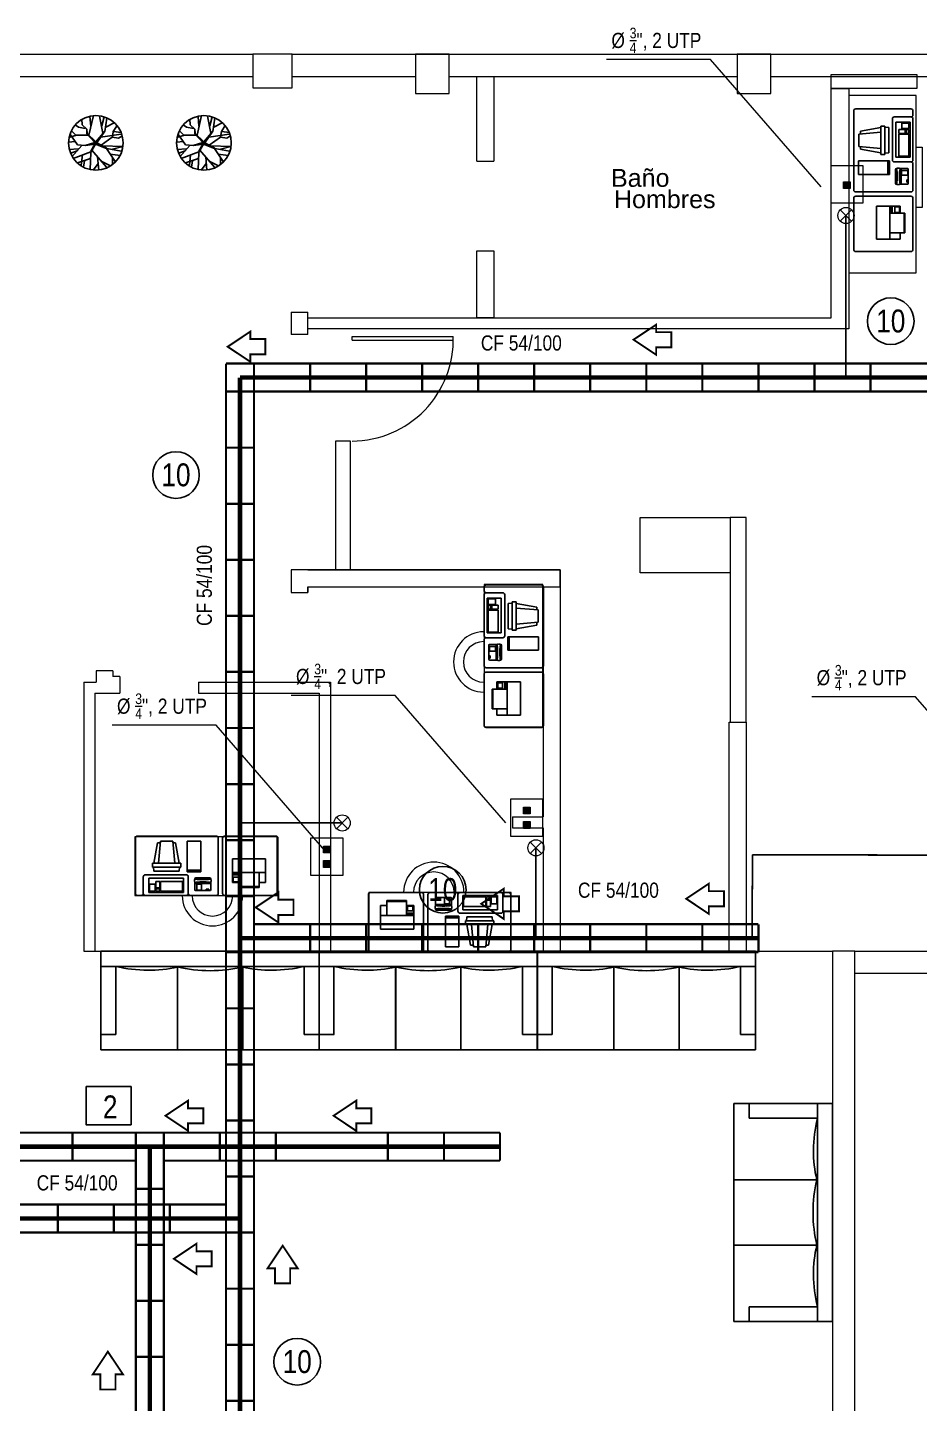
# Model space of a CAD drawing. Header units: millimetres. Extents: x 0 to 99.3, y 0 to 70.2.
# Drawn here: x 63.77 to 71.73, y 20.83 to 33.1 of the extents above; entities that cross this region are included whole.
import ezdxf

# ---------------------------------------------------------------- set-up
doc = ezdxf.new("R2010")
doc.units = ezdxf.units.MM
doc.linetypes.add('DASHED', pattern=[0.75, 0.5, -0.25])
doc.linetypes.add('DOT2', pattern=[0.125, 0, -0.125])
for name, color, linetype in [('9__9', 9, 'Continuous'), ('A-FURN-1', 7, 'Continuous'), ('TRACO01', 7, 'Continuous'), ('TRACO02', 255, 'Continuous')]:
    doc.layers.add(name, color=color, linetype=linetype)
for name, color, linetype, lineweight in [('ARQUITECTÓNICO', 152, 'Continuous', 0), ('INST. VOZ Y DATOS', 40, 'Continuous', 0), ('TEXTOS INST. VOZ Y DATOS', 1, 'Continuous', 0)]:
    doc.layers.add(name, color=color, linetype=linetype, lineweight=lineweight)
doc.styles.add('75', font='ARIALN.TTF', dxfattribs={"height": 0.135})
doc.styles.add('PANROMAN', font='arial.ttf', dxfattribs={"height": 0.4})

# ---------------------------------------------------------------- blocks, each defined once
blk = doc.blocks.new('A$C12894DB4')
at = {"layer": 'TRACO01', "color": 0}
for p, q in [((9.91, 5.66), (9.91, 5.26)), ((11.31, 5.66), (9.91, 5.66)), ((11.31, 5.46), (9.91, 5.46)), ((11.31, 5.26), (9.91, 5.26)), ((11.31, 4.66), (9.91, 4.66)), ((9.91, 4.66), (9.91, 3.46)), ((11.31, 5.66), (11.31, 5.26)), ((11.31, 4.66), (11.31, 3.46)), ((17.03, 4.24), (17.03, 4.14)), ((20.83, 4.44), (17.23, 4.44)), ((18.23, 4.2), (18.23, 4.05)), ((19.83, 4.2), (19.83, 4.05)), ((21.03, 4.24), (21.03, 4.13)), ((24.13, 3.58), (29.73, 3.58)), ((24.13, 3.58), (24.13, 1.08)), ((29.73, 3.58), (29.73, 1.08)), ((29.93, 3.58), (29.93, 1.98)), ((29.93, 3.58), (30.93, 3.58)), ((30.93, 3.58), (30.93, 1.98)), ((9.71, 2.26), (4.71, 2.26)), ((11.31, 3.46), (9.91, 3.46)), ((17.03, 3.36), (17.03, 1.44)), ((20.83, 3.04), (17.23, 3.04)), ((20.83, 1.24), (17.23, 1.24)), ((17.53, 1.57), (17.53, 1.37)), ((18.13, 1.57), (17.53, 1.57)), ((18.13, 1.37), (17.53, 1.37)), ((18.13, 1.57), (18.13, 1.37)), ((18.23, 3.43), (18.23, 3.28)), ((19.33, 2.91), (19.33, 1.37)), ((19.33, 2.91), (20.53, 2.91)), ((19.33, 1.37), (20.53, 1.37)), ((19.83, 3.43), (19.83, 3.28)), ((20.53, 2.91), (20.53, 1.37)), ((21.03, 3.36), (21.03, 1.44)), ((24.13, 1.08), (29.73, 1.08)), ((29.93, 1.98), (30.93, 1.98)), ((29.93, 1.68), (29.93, 1.08)), ((29.93, 1.68), (30.93, 1.68)), ((29.93, 1.08), (30.93, 1.08)), ((30.93, 1.68), (30.93, 1.08)), ((31.13, 2.88), (31.13, 1.08)), ((31.13, 2.88), (32.53, 2.88)), ((31.13, 1.08), (32.53, 1.08)), ((32.53, 2.88), (32.53, 1.08))]:
    blk.add_line(p, q, dxfattribs=at)
for centre, radius, start, end in [((18.18, 3.74), 1.25, 166.0825, 180), ((18.18, 3.74), 1.25, 180, 191.2958), ((17.19, 3.54), 0.24, 191.2958, 283.3617), ((17.16, 3.98), 0.2, 70.2489, 166.4245), ((17.23, 4.24), 0.2, 90, 180), ((18.07, 7.64), 3.57, 256.1032, 263.8325), ((18.64, 12.93), 8.89, 263.8325, 267.4371), ((17.99, 4.2), 0.24, 0, 90), ((19.03, 21.61), 17.58, 267.4371, 270), ((19.03, 21.61), 17.58, 270, 272.5629), ((19.42, 12.93), 8.89, 272.5629, 276.1675), ((20.07, 4.2), 0.24, 90, 180), ((19.99, 7.64), 3.57, 276.1675, 283.8968), ((20.87, 3.54), 0.24, 256.6383, 358.4297), ((20.83, 4.24), 0.2, 0, 90), ((20.9, 3.98), 0.2, 9.5352, 104.6502), ((20.4, 3.82), 0.72, 9.4076, 17.8024), ((19.88, 3.74), 1.25, 0, 9.4076), ((19.88, 3.74), 1.25, 350.5924, 360), ((17.23, 2.84), 0.2, 90, 180), ((17.23, 1.44), 0.2, 180, 270), ((18.07, -0.17), 3.57, 96.1675, 103.8968), ((16.93, 3.52), 0.369, 323.5958, 323.7272), ((18.64, -5.45), 8.89, 92.5629, 96.1675), ((17.99, 3.28), 0.24, 270, 0), ((19.03, -14.14), 17.58, 90, 92.5629), ((19.03, -14.14), 17.58, 87.4371, 90), ((19.42, -5.45), 8.89, 83.8325, 87.4371), ((20.07, 3.28), 0.24, 180, 270), ((19.99, -0.17), 3.57, 76.6383, 83.8325), ((20.83, 2.84), 0.2, 0, 90), ((20.83, 1.44), 0.2, 270, 0)]:
    blk.add_arc(centre, radius, start, end, dxfattribs=at)
at = {"layer": 'TRACO02', "color": 0}
for p, q in [((0, 14.54), (0, 0.54)), ((0.5, 15.04), (13.5, 15.04)), ((14, 14.54), (14, 0.54)), ((15.1, 14.54), (15.1, 0.54)), ((35.6, 15.04), (15.6, 15.04)), ((36.1, 14.54), (36.1, 0.54)), ((19.55, 6), (19.55, 13.8)), ((22.95, 13.8), (19.55, 13.8)), ((22.95, 6), (22.95, 13.8)), ((24.99, 8.15), (25.9, 13.35)), ((25.9, 13.35), (26.59, 13.35)), ((26.13, 8.15), (26.62, 13.75)), ((26.62, 13.75), (29.75, 13.75)), ((30.24, 8.15), (29.75, 13.75)), ((29.79, 13.35), (30.47, 13.35)), ((31.39, 8.15), (30.47, 13.35)), ((11.51, 9.26), (3.11, 9.26)), ((3.11, 9.26), (3.11, 3.26)), ((11.51, 9.26), (11.51, 3.26)), ((24.59, 8.15), (31.79, 8.15)), ((24.59, 7.15), (24.59, 8.15)), ((24.59, 7.15), (31.79, 7.15)), ((24.98, 6.15), (24.89, 7.15)), ((31.4, 6.15), (31.49, 7.15)), ((31.79, 7.15), (31.79, 8.15)), ((11.51, 5.86), (3.11, 5.86)), ((4.71, 5.86), (4.71, 2.06)), ((9.71, 5.86), (9.71, 2.06)), ((22.95, 6.4), (19.55, 6.4)), ((22.95, 6), (19.55, 6)), ((22.7, 4.74), (22.7, 0.54)), ((33.6, 5.24), (23.2, 5.24)), ((23.93, 4.38), (32.73, 4.38)), ((23.93, 4.38), (23.93, 0.78)), ((24.98, 6.15), (31.4, 6.15)), ((32.73, 4.38), (32.73, 0.78)), ((34.1, 4.74), (34.1, 0.54)), ((0.5, 0.04), (13.5, 0.04)), ((4.71, 3.26), (3.11, 3.26)), ((9.71, 2.06), (4.71, 2.06)), ((11.51, 3.26), (9.71, 3.26)), ((22.2, 0.04), (15.6, 0.04)), ((33.6, 0.04), (23.2, 0.04)), ((23.93, 0.78), (32.73, 0.78)), ((35.6, 0.04), (34.6, 0.04))]:
    blk.add_line(p, q, dxfattribs=at)
for centre, radius, start, end in [((0.5, 14.54), 0.5, 90, 180), ((13.5, 14.54), 0.5, 0, 90), ((15.6, 14.54), 0.5, 90, 180), ((35.6, 14.54), 0.5, 0, 90), ((23.2, 4.74), 0.5, 90, 180), ((33.6, 4.74), 0.5, 0, 90), ((0.5, 0.54), 0.5, 180, 270), ((13.5, 0.54), 0.5, 270, 0), ((15.6, 0.54), 0.5, 180, 270), ((22.2, 0.54), 0.5, 270, 0), ((23.2, 0.54), 0.5, 180, 270), ((27.71, -4.98), 5.57, 115.6743, 116.5651), ((29.09, -4.98), 5.57, 63.4349, 64.3257), ((33.6, 0.54), 0.5, 270, 0), ((34.6, 0.54), 0.5, 180, 270), ((35.6, 0.54), 0.5, 270, 0)]:
    blk.add_arc(centre, radius, start, end, dxfattribs=at)
blk = doc.blocks.new('FIXT-SOFA3672')
at = {"layer": 'A-FURN-1'}
for p, q in [((35.919106, 36.03653), (-35.919106, 36.03653)), ((-35.919106, 36.03653), (-35.919106, 0.010204)), ((35.919106, 0.010204), (35.919106, 36.03653)), ((-35.896767, 30.508681), (35.914639, 30.508681)), ((-31.016712, 5.575283), (-31.016712, 30.508681)), ((-10.734035, 30.318065), (-10.734035, -0.180412)), ((10.734035, 30.318065), (10.734035, -0.180412)), ((31.016712, 5.575283), (31.016712, 30.508681)), ((-35.896767, 5.575283), (-31.016712, 5.575283)), ((35.896767, 5.575283), (31.016712, 5.575283)), ((-35.919106, 0.010204), (35.919106, 0.010204))]:
    blk.add_line(p, q, dxfattribs=at)
for centre, radius, start, end in [((-20.12418, 71.160164), 42.085514, 255, 269.461553), ((-20.176819, 65.559021), 36.484119, 269.461552, 284.999998), ((-0.096013, 70.019703), 41.102158, 255, 270.121624), ((-0.098873, 71.366776), 42.449238, 270.121624, 285.000001), ((20.176819, 65.559021), 36.484119, 255.000002, 270.538448), ((20.12418, 71.160164), 42.085514, 270.538447, 285)]:
    blk.add_arc(centre, radius, start, end, dxfattribs=at)
blk = doc.blocks.new('arbolp114')
at = {"color": 0, "linetype": 'ByBlock'}
for p, q in [((-0.319, 0.205), (-0.389, 0.318)), ((-0.182, 0.289), (-0.333, 0.369)), ((-0.165, 0.209), (-0.203, 0.453)), ((-0.109, 0.31), (-0.154, 0.474)), ((-0.126, 0.175), (-0.067, 0.491)), ((0.126, 0.138), (0.045, 0.503)), ((0.091, 0.306), (0.108, 0.482)), ((0.168, 0.249), (0.252, 0.332)), ((0.193, 0.26), (0.319, 0.289)), ((0.252, 0.332), (0.256, 0.436)), ((0.319, 0.289), (0.378, 0.331)), ((-0.417, 0.087), (-0.476, 0.121)), ((-0.326, 0.205), (-0.462, 0.192)), ((-0.088, 0.104), (-0.462, 0.159)), ((-0.301, 0.104), (-0.417, 0.087)), ((-0.305, 0.104), (-0.319, 0.205)), ((-0.098, -0.045), (-0.301, 0.104)), ((-0.018, -0.001), (-0.165, 0.213)), ((-0.165, 0.213), (0.001, 0.019)), ((-0.116, 0.148), (-0.006, 0.006)), ((-0.001, 0.009), (-0.116, 0.148)), ((-0.006, 0.006), (-0.013, -0.015)), ((0.151, 0.157), (-0.001, 0.009)), ((0.001, 0.019), (0.157, 0.171)), ((0.005, 0), (0.151, 0.157)), ((0.018, 0.007), (0.168, 0.165)), ((0.018, 0.007), (0.196, -0.047)), ((0.143, 0.138), (0.357, 0.138)), ((0.157, 0.171), (0.168, 0.249)), ((0.168, 0.165), (0.168, 0.249)), ((0.336, -0.035), (0.476, 0.163)), ((0.357, 0.138), (0.497, 0.096)), ((0.361, 0.133), (0.452, 0.226)), ((0.375, 0.028), (0.504, 0.012)), ((-0.494, -0.068), (-0.119, -0.057)), ((-0.305, -0.115), (-0.494, -0.068)), ((-0.203, -0.102), (-0.466, -0.152)), ((-0.256, -0.207), (-0.452, -0.228)), ((-0.195, -0.102), (-0.354, -0.342)), ((-0.203, -0.098), (-0.119, -0.057)), ((0.008, -0.026), (-0.195, -0.102)), ((0.073, -0.134), (-0.193, -0.447)), ((-0.179, -0.095), (0.011, -0.018)), ((-0.116, -0.063), (0.005, -0.003)), ((-0.013, -0.015), (-0.116, -0.063)), ((-0.098, -0.045), (-0.018, -0.001)), ((0.174, -0.042), (0.005, 0)), ((0.005, -0.003), (0.068, -0.021)), ((0.008, -0.026), (0.193, -0.047)), ((0.008, -0.026), (0.094, -0.169)), ((0.011, -0.018), (0.174, -0.042)), ((0.017, -0.021), (0.094, -0.152)), ((0.094, -0.161), (0.417, -0.287)), ((0.094, -0.169), (0.105, -0.493)), ((0.196, -0.047), (0.336, -0.035)), ((0.245, -0.22), (0.266, -0.409)), ((0.256, -0.047), (0.438, -0.253)), ((0.319, -0.11), (0.494, -0.123)), ((0.34, -0.144), (0.459, -0.186)), ((-0.305, -0.27), (-0.305, -0.392)), ((-0.098, -0.333), (-0.256, -0.417)), ((-0.033, -0.258), (-0.056, -0.497)), ((-0.044, -0.376), (0.042, -0.493)), ((0.098, -0.287), (0.336, -0.363)), ((0.21, -0.329), (0.224, -0.442))]:
    blk.add_line(p, q, dxfattribs=at)
blk.add_circle((0, 0), 0.5, dxfattribs=at)
blk = doc.blocks.new('A$C6B612579')
at = {"layer": '9__9', "color": 253, "extrusion": (0, 0, -1), "xscale": 4.875, "yscale": 4.875, "zscale": 4.875}
blk.add_blockref('arbolp114', (-2.46, 2.44), dxfattribs=at)

msp = doc.modelspace()

# ---------------------------------------------------------------- hatches: boundary and pattern name
at = {"layer": 'INST. VOZ Y DATOS'}
for points in [[(71.05, 31.723), (71.11, 31.723), (71.11, 31.662), (71.05, 31.662)], [(68.193, 26.145), (68.253, 26.145), (68.253, 26.085), (68.193, 26.085)], [(68.193, 26.016), (68.253, 26.016), (68.253, 25.956), (68.193, 25.956)], [(66.409, 25.797), (66.469, 25.797), (66.469, 25.737), (66.409, 25.737)], [(66.409, 25.668), (66.469, 25.668), (66.469, 25.608), (66.409, 25.608)]]:
    msp.add_hatch(color=256, dxfattribs=at).paths.add_polyline_path(points)

# ---------------------------------------------------------------- linework, layer by layer
at = {"layer": 'ARQUITECTÓNICO'}
for p, q in [((62.961, 32.86), (65.781, 32.86)), ((62.961, 32.66), (65.781, 32.66)), ((67.778, 31.906), (67.931, 31.906)), ((67.778, 31.106), (67.931, 31.106)), ((66.121, 30.56), (66.121, 30.36)), ((66.121, 30.56), (66.271, 30.56)), ((66.271, 30.36), (66.271, 30.56)), ((71.098, 30.51), (71.098, 30.41)), ((66.271, 30.36), (66.121, 30.36)), ((71.098, 30.41), (66.27, 30.41)), ((66.666, 30.341), (67.568, 30.341)), ((66.666, 30.31), (66.666, 30.341)), ((66.666, 30.31), (67.566, 30.31)), ((64.594, 27.309), (64.594, 27.16)), ((65.294, 27.26), (65.294, 27.16)), ((64.271, 24.86), (70.951, 24.86)), ((66.371, 23.981), (66.371, 24.86)), ((66.371, 24.86), (66.371, 23.981)), ((68.318, 24.86), (68.318, 23.981)), ((70.951, 24.86), (70.951, 20.21)), ((71.151, 24.86), (70.951, 24.86)), ((66.238, 24.117), (66.238, 24.725)), ((66.504, 24.117), (66.504, 24.725)), ((67.054, 24.72), (67.054, 23.976)), ((67.635, 24.72), (67.635, 23.976)), ((68.451, 24.117), (68.451, 24.725)), ((69, 24.72), (69, 23.976)), ((69.582, 24.72), (69.582, 23.976)), ((68.318, 23.981), (70.265, 23.981)), ((70.951, 23.503), (70.073, 23.503)), ((70.812, 22.82), (70.068, 22.82)), ((70.812, 22.239), (70.068, 22.239))]:
    msp.add_line(p, q, dxfattribs=at)
at = {"layer": 'ARQUITECTÓNICO', "linetype": 'Continuous', "ltscale": 0.03}
for p, q in [((66.271, 30.51), (70.938, 30.51)), ((66.121, 28.26), (66.121, 28.06)), ((66.271, 28.26), (68.521, 28.26)), ((68.521, 28.26), (68.521, 24.86)), ((66.271, 28.11), (68.371, 28.11)), ((66.271, 28.11), (66.271, 28.06)), ((68.371, 28.11), (68.371, 26.06)), ((68.521, 28.21), (68.521, 24.86)), ((66.121, 28.06), (66.271, 28.06)), ((64.271, 27.26), (64.381, 27.26)), ((64.271, 27.26), (64.271, 24.86)), ((64.381, 27.36), (64.381, 27.26)), ((64.531, 27.36), (64.531, 27.309)), ((65.294, 27.26), (66.471, 27.26)), ((66.471, 27.26), (66.471, 24.86)), ((64.371, 27.16), (64.594, 27.16)), ((64.371, 27.16), (64.371, 24.86)), ((65.294, 27.16), (66.371, 27.16)), ((66.371, 27.16), (66.371, 24.86)), ((68.096, 26.06), (68.371, 26.06)), ((68.096, 26.06), (68.096, 25.96)), ((68.096, 25.96), (68.371, 25.96)), ((68.371, 25.96), (68.371, 24.86))]:
    msp.add_line(p, q, dxfattribs=at)
at = {"layer": 'ARQUITECTÓNICO', "ltscale": 0.3}
for p, q in [((64.531, 27.36), (64.381, 27.36)), ((64.594, 27.309), (64.531, 27.309))]:
    msp.add_line(p, q, dxfattribs=at)
at = {"layer": 'ARQUITECTÓNICO', "color": 252}
for p, q in [((64.424, 24.86), (64.424, 23.981)), ((64.557, 24.117), (64.557, 24.725)), ((65.107, 24.72), (65.107, 23.976)), ((65.689, 24.72), (65.689, 23.976)), ((64.425, 24.117), (64.557, 24.117)), ((66.37, 24.117), (66.238, 24.117)), ((66.372, 24.117), (66.504, 24.117)), ((68.318, 24.117), (68.451, 24.117)), ((64.424, 23.981), (66.371, 23.981)), ((66.371, 23.981), (68.318, 23.981))]:
    msp.add_line(p, q, dxfattribs=at)
at = {"layer": 'ARQUITECTÓNICO'}
for points in [[(65.781, 32.56), (66.131, 32.56), (66.131, 32.86), (65.781, 32.86)], [(67.231, 32.86), (67.231, 32.51), (67.531, 32.51), (67.531, 32.86)], [(70.101, 32.86), (70.101, 32.51), (70.401, 32.51), (70.401, 32.86)], [(70.938, 32.553), (70.938, 32.68), (71.702, 32.68), (71.702, 32.553)], [(71.698, 30.91), (71.698, 32.491), (71.098, 32.491), (71.098, 30.91)], [(71.698, 31.494), (71.698, 32.032), (71.752, 32.032), (71.752, 31.494)], [(66.652, 28.26), (66.652, 29.41), (66.516, 29.41), (66.517, 28.26)], [(70.037, 28.729), (70.037, 28.234), (69.235, 28.234), (69.235, 28.729)], [(70.181, 26.903), (70.181, 28.729), (70.037, 28.729), (70.037, 26.903)], [(68.521, 28.11), (68.521, 28.26), (66.271, 28.26), (66.271, 28.26), (66.121, 28.26), (66.121, 28.06), (66.271, 28.06), (66.271, 28.11), (68.521, 28.11)], [(68.366, 26.861), (68.366, 28.131), (67.842, 28.131), (67.842, 26.861)], [(70.181, 26.903), (70.181, 24.86), (70.028, 24.86), (70.028, 26.903)]]:
    msp.add_lwpolyline(points, close=True, dxfattribs=at)
for points in [[(66.131, 32.86), (78.651, 32.86)], [(66.131, 32.66), (67.231, 32.66)], [(67.531, 32.66), (70.101, 32.66)], [(67.778, 31.906), (67.778, 32.66)], [(67.931, 32.66), (67.931, 31.906)], [(70.401, 32.66), (73.901, 32.66)], [(70.938, 30.51), (70.938, 32.553), (71.098, 32.553), (71.098, 30.51)], [(67.931, 31.106), (67.931, 30.51), (67.778, 30.51), (67.778, 31.106)], [(72.351, 24.66), (71.151, 24.66), (71.151, 24.86), (72.351, 24.86)], [(71.151, 12.04), (71.151, 24.66)]]:
    msp.add_lwpolyline(points, dxfattribs=at)
at = {"layer": 'ARQUITECTÓNICO', "color": 0}
for points in [[(65.998, 25.881), (64.728, 25.881), (64.728, 25.358), (65.998, 25.358)], [(66.815, 24.86), (68.084, 24.86), (68.084, 25.383), (66.815, 25.383)]]:
    msp.add_lwpolyline(points, close=True, dxfattribs=at)
at = {"layer": 'ARQUITECTÓNICO', "ltscale": 0.03}
msp.add_arc((66.663, 30.315), 0.905, 270.1456, 1.6413, dxfattribs=at)
at = {"layer": 'ARQUITECTÓNICO'}
for centre, radius, start, end in [((67.839, 27.44), 0.269, 90, 270), ((67.839, 27.44), 0.181, 90, 270), ((67.394, 25.386), 0.269, 0, 180), ((67.394, 25.386), 0.181, 0, 180), ((65.419, 25.355), 0.269, 180, 0), ((65.419, 25.355), 0.181, 180, 0)]:
    msp.add_arc(centre, radius, start, end, dxfattribs=at)
at = {"layer": 'INST. VOZ Y DATOS'}
for points in [[(70.938, 31.868), (71.222, 31.868), (71.222, 31.532), (70.938, 31.532)], [(71.05, 31.723), (71.11, 31.723), (71.11, 31.663), (71.05, 31.663)], [(68.081, 26.219), (68.365, 26.219), (68.365, 25.882), (68.081, 25.882)], [(68.193, 26.145), (68.253, 26.145), (68.253, 26.085), (68.193, 26.085)], [(68.193, 26.016), (68.253, 26.016), (68.253, 25.956), (68.193, 25.956)], [(66.297, 25.871), (66.581, 25.871), (66.581, 25.534), (66.297, 25.534)], [(66.409, 25.797), (66.469, 25.797), (66.469, 25.737), (66.409, 25.737)], [(66.409, 25.668), (66.469, 25.668), (66.469, 25.608), (66.409, 25.608)]]:
    msp.add_lwpolyline(points, close=True, dxfattribs=at)
at = {"layer": 'INST. VOZ Y DATOS', "color": 6}
for points in [[(71.02, 31.472), (71.122, 31.37)], [(71.02, 31.37), (71.122, 31.472)], [(66.526, 26.055), (66.627, 25.953)], [(66.526, 25.953), (66.627, 26.055)], [(68.254, 25.833), (68.356, 25.731)], [(68.254, 25.731), (68.356, 25.833)]]:
    msp.add_lwpolyline(points, dxfattribs=at)
at = {"layer": 'INST. VOZ Y DATOS', "color": 6, "ltscale": 0.1}
for points in [[(71.02, 31.472), (71.122, 31.37)], [(71.122, 31.472), (71.02, 31.37)], [(66.526, 26.055), (66.627, 25.953)], [(66.627, 26.055), (66.526, 25.953)], [(68.254, 25.833), (68.356, 25.731)], [(68.356, 25.833), (68.254, 25.731)]]:
    msp.add_lwpolyline(points, dxfattribs=at)
at = {"layer": 'INST. VOZ Y DATOS', "color": 6, "linetype": 'DASHED', "ltscale": 0.01, "const_width": 0.015}
for points in [[(71.069, 29.976), (71.071, 31.421)], [(65.665, 26.005), (66.577, 26.004)], [(68.303, 24.976), (68.305, 25.782)], [(70.234, 24.976), (70.237, 25.72)], [(70.237, 25.72), (72.704, 25.716)]]:
    msp.add_lwpolyline(points, dxfattribs=at)
at = {"layer": 'INST. VOZ Y DATOS', "const_width": 0.02}
for points in [[(65.54, 19.351), (65.54, 30.101)], [(65.54, 30.101), (70.29, 30.101)], [(65.79, 19.247), (65.79, 30.101)], [(66.29, 29.851), (66.29, 30.101)], [(66.79, 29.851), (66.79, 30.101)], [(67.29, 29.851), (67.29, 30.101)], [(67.79, 29.851), (67.79, 30.101)], [(68.29, 29.851), (68.29, 30.101)], [(68.79, 29.851), (68.79, 30.101)], [(69.29, 29.851), (69.29, 30.101)], [(69.79, 29.851), (69.79, 30.101)], [(70.29, 29.851), (70.29, 30.101)], [(70.29, 30.101), (74.79, 30.101)], [(70.79, 29.851), (70.79, 30.101)], [(71.29, 29.851), (71.29, 30.101)], [(65.79, 29.851), (65.54, 29.851)], [(65.79, 29.851), (70.29, 29.851)], [(70.29, 29.851), (74.79, 29.851)], [(65.79, 29.351), (65.54, 29.351)], [(65.79, 28.851), (65.54, 28.851)], [(65.79, 28.351), (65.54, 28.351)], [(65.79, 27.851), (65.54, 27.851)], [(65.79, 27.351), (65.54, 27.351)], [(65.79, 26.851), (65.54, 26.851)], [(65.79, 26.351), (65.54, 26.351)], [(65.79, 25.851), (65.54, 25.851)], [(65.79, 25.351), (65.54, 25.351)], [(65.79, 25.101), (70.29, 25.101)], [(66.29, 24.851), (66.29, 25.101)], [(66.79, 24.851), (66.79, 25.101)], [(67.29, 24.851), (67.29, 25.101)], [(67.79, 24.851), (67.79, 25.101)], [(68.29, 24.851), (68.29, 25.101)], [(68.79, 24.851), (68.79, 25.101)], [(69.29, 24.851), (69.29, 25.101)], [(69.79, 24.851), (69.79, 25.101)], [(70.29, 24.851), (70.29, 25.101)], [(65.79, 24.851), (65.54, 24.851)], [(65.79, 24.851), (70.29, 24.851)], [(65.79, 24.351), (65.54, 24.351)], [(65.79, 23.851), (65.54, 23.851)], [(65.79, 23.351), (65.54, 23.351)], [(65.79, 22.851), (65.54, 22.851)], [(65.54, 22.601), (61.04, 22.601)], [(64.04, 22.601), (64.04, 22.351)], [(64.54, 22.601), (64.54, 22.351)], [(65.04, 22.601), (65.04, 22.351)], [(65.54, 22.351), (61.04, 22.351)], [(65.79, 22.351), (65.54, 22.351)], [(65.79, 21.851), (65.54, 21.851)], [(65.79, 21.351), (65.54, 21.351)], [(65.79, 20.851), (65.54, 20.851)]]:
    msp.add_lwpolyline(points, dxfattribs=at)
at = {"layer": 'INST. VOZ Y DATOS', "color": 6, "const_width": 0.04}
for points in [[(65.665, 19.299), (65.665, 29.976)], [(65.665, 29.976), (70.29, 29.976)], [(70.165, 29.976), (74.79, 29.976)], [(65.665, 24.976), (70.29, 24.976)], [(65.665, 22.476), (61.165, 22.476)]]:
    msp.add_lwpolyline(points, dxfattribs=at)
at = {"layer": 'INST. VOZ Y DATOS', "color": 20, "const_width": 0.02}
for points in [[(60.735, 23.242), (64.735, 23.242)], [(64.17, 23.242), (64.17, 22.992)], [(64.735, 14.992), (64.735, 23.242)], [(64.985, 23.242), (64.735, 23.242)], [(64.985, 15.242), (64.985, 23.242)], [(67.985, 23.242), (64.985, 23.242)], [(65.485, 23.242), (65.485, 22.992)], [(65.985, 23.242), (65.985, 22.992)], [(66.985, 23.242), (66.985, 22.992)], [(67.485, 23.242), (67.485, 22.992)], [(67.985, 23.242), (67.985, 22.992)], [(60.735, 22.992), (64.735, 22.992)], [(67.985, 22.992), (64.985, 22.992)], [(64.985, 22.742), (64.735, 22.742)], [(64.985, 22.242), (64.735, 22.242)], [(64.985, 21.742), (64.735, 21.742)], [(64.985, 21.242), (64.735, 21.242)]]:
    msp.add_lwpolyline(points, dxfattribs=at)
at = {"layer": 'INST. VOZ Y DATOS', "color": 104, "linetype": 'DOT2', "ltscale": 0.5, "const_width": 0.04}
for points in [[(60.735, 23.117), (64.86, 23.117)], [(64.86, 15.117), (64.86, 23.117)], [(67.985, 23.117), (64.86, 23.117)]]:
    msp.add_lwpolyline(points, dxfattribs=at)
at = {"layer": 'INST. VOZ Y DATOS', "color": 6, "ltscale": 0.1}
for centre in [(71.071, 31.421), (66.577, 26.004), (68.305, 25.782)]:
    msp.add_circle(centre, 0.072, dxfattribs=at)
at = {"layer": 'TEXTOS INST. VOZ Y DATOS'}
for points in [[(70.851, 31.676), (69.862, 32.812), (68.935, 32.812)], [(68.036, 26.004), (67.048, 27.14), (66.121, 27.14)], [(72.682, 25.993), (71.693, 27.129), (70.766, 27.129)], [(66.439, 25.739), (65.451, 26.875), (64.524, 26.875)]]:
    msp.add_lwpolyline(points, dxfattribs=at)
at = {"layer": 'TEXTOS INST. VOZ Y DATOS', "const_width": 0.0168}
for points in [[(69.513, 30.314), (69.513, 30.246), (69.378, 30.246), (69.378, 30.179), (69.176, 30.314), (69.378, 30.448), (69.378, 30.381), (69.513, 30.381)], [(65.892, 30.251), (65.892, 30.184), (65.757, 30.184), (65.757, 30.117), (65.555, 30.251), (65.757, 30.386), (65.757, 30.319), (65.892, 30.319)], [(66.142, 25.251), (66.142, 25.184), (66.007, 25.184), (66.007, 25.117), (65.805, 25.251), (66.007, 25.386), (66.007, 25.319), (66.142, 25.319)], [(68.154, 25.283), (68.154, 25.215), (68.019, 25.215), (68.019, 25.148), (67.817, 25.283), (68.019, 25.418), (68.019, 25.35), (68.154, 25.35)], [(69.983, 25.328), (69.983, 25.261), (69.848, 25.261), (69.848, 25.193), (69.646, 25.328), (69.848, 25.463), (69.848, 25.396), (69.983, 25.396)], [(65.337, 23.393), (65.337, 23.326), (65.202, 23.326), (65.202, 23.258), (65, 23.393), (65.202, 23.528), (65.202, 23.46), (65.337, 23.46)], [(66.837, 23.393), (66.837, 23.326), (66.702, 23.326), (66.702, 23.258), (66.5, 23.393), (66.702, 23.528), (66.702, 23.46), (66.837, 23.46)], [(65.412, 22.117), (65.412, 22.05), (65.277, 22.05), (65.277, 21.982), (65.075, 22.117), (65.277, 22.252), (65.277, 22.184), (65.412, 22.184)], [(66.046, 21.898), (65.978, 21.898), (65.978, 22.032), (65.911, 22.032), (66.046, 22.234), (66.18, 22.032), (66.113, 22.032), (66.113, 21.898)], [(64.486, 20.952), (64.419, 20.952), (64.419, 21.087), (64.352, 21.087), (64.486, 21.289), (64.621, 21.087), (64.554, 21.087), (64.554, 20.952)]]:
    msp.add_lwpolyline(points, close=True, dxfattribs=at)
at = {"layer": 'TEXTOS INST. VOZ Y DATOS', "lineweight": 30}
msp.add_lwpolyline([(64.292, 23.653), (64.693, 23.653), (64.693, 23.313), (64.292, 23.313)], close=True, dxfattribs=at)
for centre in [(71.471, 30.479), (65.094, 29.107), (67.474, 25.409), (66.175, 21.199)]:
    msp.add_circle(centre, 0.208, dxfattribs=at)

# ---------------------------------------------------------------- block references
at = {"layer": 'ARQUITECTÓNICO', "color": 0, "xscale": 0.1000000000000227, "yscale": 0.1000000000000227, "zscale": 0.1000000000000227}
for p in [(64.133, 31.825), (65.097, 31.825)]:
    msp.add_blockref('A$C6B612579', p, dxfattribs=at)
at = {"layer": 'ARQUITECTÓNICO'}
for name, p, xscale, yscale, zscale, rotation in [('A$C12894DB4', (71.67, 31.1), 0.03521116158080062, 0.03521116158080062, 0.03521116158080062, 89.99999999999997), ('A$C12894DB4', (67.842, 26.856), -0.03521116158080062, 0.03521116158079707, 0.03521116158074283, 270), ('A$C12894DB4', (66.81, 25.384), -0.03521116158080062, 0.03521116158079707, 0.03521116158074283, 180), ('FIXT-SOFA3672', (70.072, 22.53), 0.0271002682929975, 0.02439024390241684, 0.02439024390243771, 270)]:
    msp.add_blockref(name, p, dxfattribs=dict(at, xscale=xscale, yscale=yscale, zscale=zscale, rotation=rotation))
for name, p, xscale, yscale, zscale in [('A$C12894DB4', (66.003, 25.357), -0.03521116158080062, 0.03521116158079707, 0.03521116158074283), ('FIXT-SOFA3672', (65.398, 23.981), 0.0271002682929975, 0.02439024390241684, 0.02439024390243771), ('FIXT-SOFA3672', (67.344, 23.981), 0.0271002682929975, 0.02439024390241684, 0.02439024390243771), ('FIXT-SOFA3672', (69.291, 23.981), 0.0271002682929975, 0.02439024390241684, 0.02439024390243771)]:
    msp.add_blockref(name, p, dxfattribs=dict(at, xscale=xscale, yscale=yscale, zscale=zscale))

# ---------------------------------------------------------------- texts
at = {"layer": 'ARQUITECTÓNICO', "style": 'PANROMAN'}
for s, p in [('Baño', (68.975, 31.677)), ('Hombres', (69.001, 31.487))]:
    msp.add_text(s, height=0.16, dxfattribs=at).set_placement(p)
at = {"layer": 'TEXTOS INST. VOZ Y DATOS', "style": '75'}
for s, insert, char_height, width, attachment_point in [('\\A1;%%C {\\H0.7x;\\S3/4;}", 2 UTP', (69.781, 33.096), 0.135, 2.19912, 3), ('10', (71.471, 30.479), 0.204, 1.84689, 5), ('CF 54/100', (68.175, 30.352), 0.135, 1.53907, 2), ('10', (65.094, 29.107), 0.204, 1.84689, 5), ('\\A1;%%C {\\H0.7x;\\S3/4;}", 2 UTP', (66.967, 27.424), 0.135, 2.19912, 3), ('\\A1;%%C {\\H0.7x;\\S3/4;}", 2 UTP', (71.612, 27.413), 0.135, 2.19912, 3), ('\\A1;%%C {\\H0.7x;\\S3/4;}", 2 UTP', (65.37, 27.159), 0.135, 2.19912, 3), ('10', (67.474, 25.409), 0.204, 1.84689, 5), ('CF 54/100', (69.041, 25.472), 0.135, 1.53907, 2), ('2', (64.507, 23.472), 0.204, 1.84689, 5), ('CF 54/100', (64.212, 22.862), 0.135, 1.53907, 2), ('10', (66.175, 21.199), 0.204, 1.84689, 5)]:
    msp.add_mtext(s, dxfattribs=dict(at, insert=insert, char_height=char_height, width=width, attachment_point=attachment_point))
at = {"layer": 'TEXTOS INST. VOZ Y DATOS', "insert": (65.279, 28.122), "char_height": 0.135, "width": 1.53907, "attachment_point": 2, "rotation": 90, "style": '75'}
msp.add_mtext('CF 54/100', dxfattribs=at)

doc.saveas('drawing.dxf')
